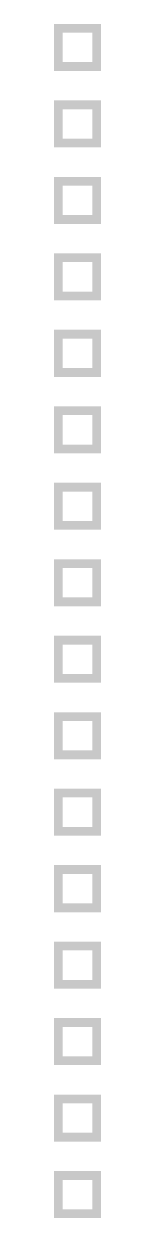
# Model space of a CAD drawing. Header units: millimetres. Extents: x 0 to 3.2, y 0 to 81.2.
import ezdxf

# ---------------------------------------------------------------- set-up
doc = ezdxf.new("R2010")
doc.units = ezdxf.units.MM

msp = doc.modelspace()

# ---------------------------------------------------------------- linework, layer by layer
at = {"true_color": 0xffffff}
for points in [[(0, 80.6), (0, 81.2), (2.6, 80.6), (2.6, 81.2)], [(2.6, 78.6), (3.2, 78.6), (2.6, 81.2), (3.2, 81.2)], [(0, 78), (0.6, 78), (0, 80.6), (0.6, 80.6)], [(0.6, 78), (0.6, 78.6), (3.2, 78), (3.2, 78.6)]]:
    msp.add_solid(points, dxfattribs=at)
at = {"true_color": 0xefefef}
for points in [[(0, 75.4), (0, 76), (2.6, 75.4), (2.6, 76)], [(2.6, 73.4), (3.2, 73.4), (2.6, 76), (3.2, 76)], [(0, 72.8), (0.6, 72.8), (0, 75.4), (0.6, 75.4)], [(0.6, 72.8), (0.6, 73.4), (3.2, 72.8), (3.2, 73.4)]]:
    msp.add_solid(points, dxfattribs=at)
at = {"true_color": 0xdfdfdf}
for points in [[(0, 70.2), (0, 70.8), (2.6, 70.2), (2.6, 70.8)], [(2.6, 68.2), (3.2, 68.2), (2.6, 70.8), (3.2, 70.8)], [(0, 67.6), (0.6, 67.6), (0, 70.2), (0.6, 70.2)], [(0.6, 67.6), (0.6, 68.2), (3.2, 67.6), (3.2, 68.2)]]:
    msp.add_solid(points, dxfattribs=at)
at = {"true_color": 0xcfcfcf}
for points in [[(0, 65), (0, 65.6), (2.6, 65), (2.6, 65.6)], [(0, 62.4), (0.6, 62.4), (0, 65), (0.6, 65)], [(2.6, 63), (3.2, 63), (2.6, 65.6), (3.2, 65.6)], [(0.6, 62.4), (0.6, 63), (3.2, 62.4), (3.2, 63)]]:
    msp.add_solid(points, dxfattribs=at)
at = {"true_color": 0xbfbfbf}
for points in [[(0, 59.8), (0, 60.4), (2.6, 59.8), (2.6, 60.4)], [(2.6, 57.8), (3.2, 57.8), (2.6, 60.4), (3.2, 60.4)], [(0, 57.2), (0.6, 57.2), (0, 59.8), (0.6, 59.8)], [(0.6, 57.2), (0.6, 57.8), (3.2, 57.2), (3.2, 57.8)]]:
    msp.add_solid(points, dxfattribs=at)
at = {"true_color": 0xafafaf}
for points in [[(0, 54.6), (0, 55.2), (2.6, 54.6), (2.6, 55.2)], [(0, 52), (0.6, 52), (0, 54.6), (0.6, 54.6)], [(2.6, 52.6), (3.2, 52.6), (2.6, 55.2), (3.2, 55.2)], [(0.6, 52), (0.6, 52.6), (3.2, 52), (3.2, 52.6)]]:
    msp.add_solid(points, dxfattribs=at)
at = {"true_color": 0x9f9f9f}
for points in [[(0, 49.4), (0, 50), (2.6, 49.4), (2.6, 50)], [(2.6, 47.4), (3.2, 47.4), (2.6, 50), (3.2, 50)], [(0, 46.8), (0.6, 46.8), (0, 49.4), (0.6, 49.4)], [(0.6, 46.8), (0.6, 47.4), (3.2, 46.8), (3.2, 47.4)]]:
    msp.add_solid(points, dxfattribs=at)
at = {"true_color": 0x8f8f8f}
for points in [[(0, 44.2), (0, 44.8), (2.6, 44.2), (2.6, 44.8)], [(2.6, 42.2), (3.2, 42.2), (2.6, 44.8), (3.2, 44.8)], [(0, 41.6), (0.6, 41.6), (0, 44.2), (0.6, 44.2)], [(0.6, 41.6), (0.6, 42.2), (3.2, 41.6), (3.2, 42.2)]]:
    msp.add_solid(points, dxfattribs=at)
at = {"true_color": 0x808080}
for points in [[(0, 39), (0, 39.6), (2.6, 39), (2.6, 39.6)], [(0, 36.4), (0.6, 36.4), (0, 39), (0.6, 39)], [(2.6, 37), (3.2, 37), (2.6, 39.6), (3.2, 39.6)], [(0.6, 36.4), (0.6, 37), (3.2, 36.4), (3.2, 37)]]:
    msp.add_solid(points, dxfattribs=at)
at = {"true_color": 0x707070}
for points in [[(0, 33.8), (0, 34.4), (2.6, 33.8), (2.6, 34.4)], [(2.6, 31.8), (3.2, 31.8), (2.6, 34.4), (3.2, 34.4)], [(0, 31.2), (0.6, 31.2), (0, 33.8), (0.6, 33.8)], [(0.6, 31.2), (0.6, 31.8), (3.2, 31.2), (3.2, 31.8)]]:
    msp.add_solid(points, dxfattribs=at)
at = {"true_color": 0x606060}
for points in [[(0, 28.6), (0, 29.2), (2.6, 28.6), (2.6, 29.2)], [(0, 26), (0.6, 26), (0, 28.6), (0.6, 28.6)], [(2.6, 26.6), (3.2, 26.6), (2.6, 29.2), (3.2, 29.2)], [(0.6, 26), (0.6, 26.6), (3.2, 26), (3.2, 26.6)]]:
    msp.add_solid(points, dxfattribs=at)
at = {"true_color": 0x505050}
for points in [[(0, 23.4), (0, 24), (2.6, 23.4), (2.6, 24)], [(2.6, 21.4), (3.2, 21.4), (2.6, 24), (3.2, 24)], [(0, 20.8), (0.6, 20.8), (0, 23.4), (0.6, 23.4)], [(0.6, 20.8), (0.6, 21.4), (3.2, 20.8), (3.2, 21.4)]]:
    msp.add_solid(points, dxfattribs=at)
at = {"true_color": 0x404040}
for points in [[(0, 18.2), (0, 18.8), (2.6, 18.2), (2.6, 18.8)], [(2.6, 16.2), (3.2, 16.2), (2.6, 18.8), (3.2, 18.8)], [(0, 15.6), (0.6, 15.6), (0, 18.2), (0.6, 18.2)], [(0.6, 15.6), (0.6, 16.2), (3.2, 15.6), (3.2, 16.2)]]:
    msp.add_solid(points, dxfattribs=at)
at = {"true_color": 0x303030}
for points in [[(0, 13), (0, 13.6), (2.6, 13), (2.6, 13.6)], [(0, 10.4), (0.6, 10.4), (0, 13), (0.6, 13)], [(2.6, 11), (3.2, 11), (2.6, 13.6), (3.2, 13.6)], [(0.6, 10.4), (0.6, 11), (3.2, 10.4), (3.2, 11)]]:
    msp.add_solid(points, dxfattribs=at)
at = {"true_color": 0x202020}
for points in [[(0, 7.8), (0, 8.4), (2.6, 7.8), (2.6, 8.4)], [(2.6, 5.8), (3.2, 5.8), (2.6, 8.4), (3.2, 8.4)], [(0, 5.2), (0.6, 5.2), (0, 7.8), (0.6, 7.8)], [(0.6, 5.2), (0.6, 5.8), (3.2, 5.2), (3.2, 5.8)]]:
    msp.add_solid(points, dxfattribs=at)
at = {"true_color": 0x101010}
for points in [[(0, 2.6), (0, 3.2), (2.6, 2.6), (2.6, 3.2)], [(0, 0), (0.6, 0), (0, 2.6), (0.6, 2.6)], [(2.6, 0.6), (3.2, 0.6), (2.6, 3.2), (3.2, 3.2)], [(0.6, 0), (0.6, 0.6), (3.2, 0), (3.2, 0.6)]]:
    msp.add_solid(points, dxfattribs=at)

doc.saveas('drawing.dxf')
